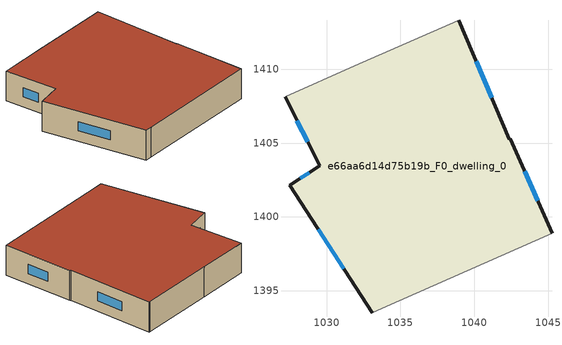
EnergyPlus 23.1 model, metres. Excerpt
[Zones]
e66aa6d14d75b19b_F0_dwelling_0
 floor ground (EU_floor_Construction): 1038.96,1413.31 1042.36,1405.27 1042.44,1405.3 1045.26,1398.88 1033.76,1393.81 1033.09,1393.52 1027.52,1402.15 1029.53,1403.45 1027.19,1408.14 1031.91,1410.24 1038.89,1413.27 z0
 wall outside (EU_wall_Construction): 1027.19,1408.14 1029.53,1403.45 1027.52,1402.15 1033.09,1393.52 / 1045.26,1398.88 1042.44,1405.3 1042.36,1405.27 1038.96,1413.31 z0:3
 wall adiabatic (EU_wall_Construction): 1038.96,1413.31 1038.89,1413.27 1031.91,1410.24 1027.19,1408.14 / 1033.09,1393.52 1033.76,1393.81 1045.26,1398.88 z0:3
 window (EU_Window_Construction): 1028,1406.52 1028.72,1405.07 / 1041.19,1408.05 1040.14,1410.53 / 1044.29,1401.1 1043.42,1403.08 / 1029.45,1399.17 1031.17,1396.51 / 1028.83,1403 1028.22,1402.6 z1.04:1.96
 roof outside (EU_roof_Construction): 1045.26,1398.88 1042.44,1405.3 1042.36,1405.27 1038.96,1413.31 1038.89,1413.27 1031.91,1410.24 1027.19,1408.14 1029.53,1403.45 1027.52,1402.15 1033.09,1393.52 1033.76,1393.81 z3
[Building]
EU S2 Campaign: North Axis=0; Terrain=City; Solar Distribution=FullExterior
[Site:Location]
Vienna: Latitude=48; Longitude=16.5; Time Zone=1; Elevation=183
[SizingPeriod:WeatherFileDays]
AnnualSizingPeriod: Begin Month=1; Begin Day of Month=1; End Month=12; End Day of Month=31; Day of Week for Start Day=Monday; Use Weather File Daylight Saving Period=No; Use Weather File Rain and Snow Indicators=No
[MATERIAL]
EU_InternalMass_Material: Roughness=MediumRough; Thickness=0.1; Conductivity=1; Density=1800; Specific Heat=900; Thermal Absorptance=0.9; Solar Absorptance=0.7; Visible Absorptance=0.7
[MATERIAL:NOMASS] Roughness=MediumRough; Thermal Absorptance=0.9; Solar Absorptance=0.7; Visible Absorptance=0.7
Name | Thermal Resistance
EU_wall_NoMass | 1.00811
EU_roof_NoMass | 1.05194
EU_floor_NoMass | 1.20973
[WINDOWMATERIAL:SIMPLEGLAZINGSYSTEM]
EU_Window_SimpleGlazing: UFactor=1.90124; Solar Heat Gain Coefficient=0.65; Visible Transmittance=0.65
[CONSTRUCTION]
EU_wall_Construction: EU_wall_NoMass
EU_roof_Construction: EU_roof_NoMass
EU_floor_Construction: EU_floor_NoMass
EU_Window_Construction: EU_Window_SimpleGlazing
EU_InternalMass_Construction: EU_InternalMass_Material
[ZONE]
e66aa6d14d75b19b_F0_dwelling_0: Type=1; Multiplier=1; Ceiling Height=autocalculate; Volume=644.087; Floor Area=autocalculate; Part of Total Floor Area=Yes
[INTERNALMASS]
e66aa6d14d75b19b_F0_dwelling_0_EU_InternalMass: Construction=EU_InternalMass_Construction; Zone or ZoneList=e66aa6d14d75b19b_F0_dwelling_0; Surface Area=214.696
[OTHEREQUIPMENT]
EU_Step8_InternalGain_e66aa6d14d75b19b_F0_dwelling_0_f000: Fuel Type=Electricity; Zone or ZoneList or Space or SpaceList=e66aa6d14d75b19b_F0_dwelling_0; Schedule=EU_Step8_GainSchedule_e66aa6d14d75b19b_F0_dwelling_0_f000; Design Level Calculation Method=Watts/Area; Power per Zone Floor Area=1; Fraction Latent=0; Fraction Radiant=0; Fraction Lost=0; Carbon Dioxide Generation Rate=0; EndUse Subcategory=EU_Step8_InternalGains
[ZONEVENTILATION:DESIGNFLOWRATE]
EU_ConstantAir_e66aa6d14d75b19b_F0_dwelling_0: Zone or ZoneList or Space or SpaceList=e66aa6d14d75b19b_F0_dwelling_0; Schedule=EU_AlwaysOn; Design Flow Rate Calculation Method=AirChanges/Hour; Air Changes per Hour=0.495976; Ventilation Type=Natural; Fan Pressure Rise=0; Fan Total Efficiency=1; Constant Term Coefficient=1; Temperature Term Coefficient=0; Velocity Term Coefficient=0; Velocity Squared Term Coefficient=0; Minimum Indoor Temperature=-100; Maximum Indoor Temperature=100; Delta Temperature=-100; Minimum Outdoor Temperature=-100; Maximum Outdoor Temperature=100; Maximum Wind Speed=40
[HVACTEMPLATE:THERMOSTAT]
EU_HeatOnly_e66aa6d14d75b19b_F0_dwelling_0: Constant Heating Setpoint=20; Constant Cooling Setpoint=50
[HVACTEMPLATE:ZONE:IDEALLOADSAIRSYSTEM]
e66aa6d14d75b19b_F0_dwelling_0: Template Thermostat=EU_HeatOnly_e66aa6d14d75b19b_F0_dwelling_0; System Availability Schedule=EU_AlwaysOn; Maximum Heating Supply Air Temperature=50; Minimum Cooling Supply Air Temperature=13; Maximum Heating Supply Air Humidity Ratio=0.0156; Minimum Cooling Supply Air Humidity Ratio=0.0077; Heating Limit=NoLimit; Cooling Limit=NoLimit; Heating Availability Schedule=EU_AlwaysOn; Cooling Availability Schedule=EU_CoolingOff; Dehumidification Control Type=ConstantSensibleHeatRatio; Cooling Sensible Heat Ratio=0.7; Dehumidification Setpoint=60; Humidification Control Type=None; Humidification Setpoint=30; Outdoor Air Method=None; Outdoor Air Flow Rate per Person=0.00944; Outdoor Air Flow Rate per Zone Floor Area=0; Outdoor Air Flow Rate per Zone=0; Demand Controlled Ventilation Type=None; Outdoor Air Economizer Type=NoEconomizer; Heat Recovery Type=None; Sensible Heat Recovery Effectiveness=0.7; Latent Heat Recovery Effectiveness=0.65
[SIZING:ZONE]
e66aa6d14d75b19b_F0_dwelling_0: Zone Cooling Design Supply Air Temperature Input Method=SupplyAirTemperature; Zone Cooling Design Supply Air Temperature=13; Zone Heating Design Supply Air Temperature Input Method=SupplyAirTemperature; Zone Heating Design Supply Air Temperature=50; Zone Cooling Design Supply Air Humidity Ratio=0.008; Zone Heating Design Supply Air Humidity Ratio=0.008; Cooling Design Air Flow Method=DesignDay; Cooling Design Air Flow Rate=0; Cooling Minimum Air Flow per Zone Floor Area=0.000762; Cooling Minimum Air Flow=0; Cooling Minimum Air Flow Fraction=0.2; Heating Design Air Flow Method=DesignDay; Heating Design Air Flow Rate=0; Heating Maximum Air Flow per Zone Floor Area=0.002032; Heating Maximum Air Flow=0.141576; Heating Maximum Air Flow Fraction=0.3; Account for Dedicated Outdoor Air System=No; Dedicated Outdoor Air System Control Strategy=NeutralSupplyAir; Dedicated Outdoor Air Low Setpoint Temperature for Design=autosize; Dedicated Outdoor Air High Setpoint Temperature for Design=autosize; Zone Load Sizing Method=Sensible Load Only No Latent Load; Zone Latent Cooling Design Supply Air Humidity Ratio Input Method=HumidityRatioDifference; Zone Cooling Design Supply Air Humidity Ratio Difference=0.005; Zone Latent Heating Design Supply Air Humidity Ratio Input Method=HumidityRatioDifference; Zone Humidification Design Supply Air Humidity Ratio Difference=0.005
[SCHEDULE:CONSTANT]
Name | Hourly Value
EU_AlwaysOn | 1
EU_CoolingOff | 0
[SCHEDULE:FILE]
EU_Step8_GainSchedule_e66aa6d14d75b19b_F0_dwelling_0_f000: File=../../schedules/e66aa6d14d75b19b/e66aa6d14d75b19b_F0_dwelling_0_f000_gain.csv; Column Number=1; Rows to Skip at Top=0; Number of Hours of Data=8760; Column Separator=Comma; Interpolate to Timestep=No; Minutes per Item=60; Adjust Schedule for Daylight Savings=Yes
